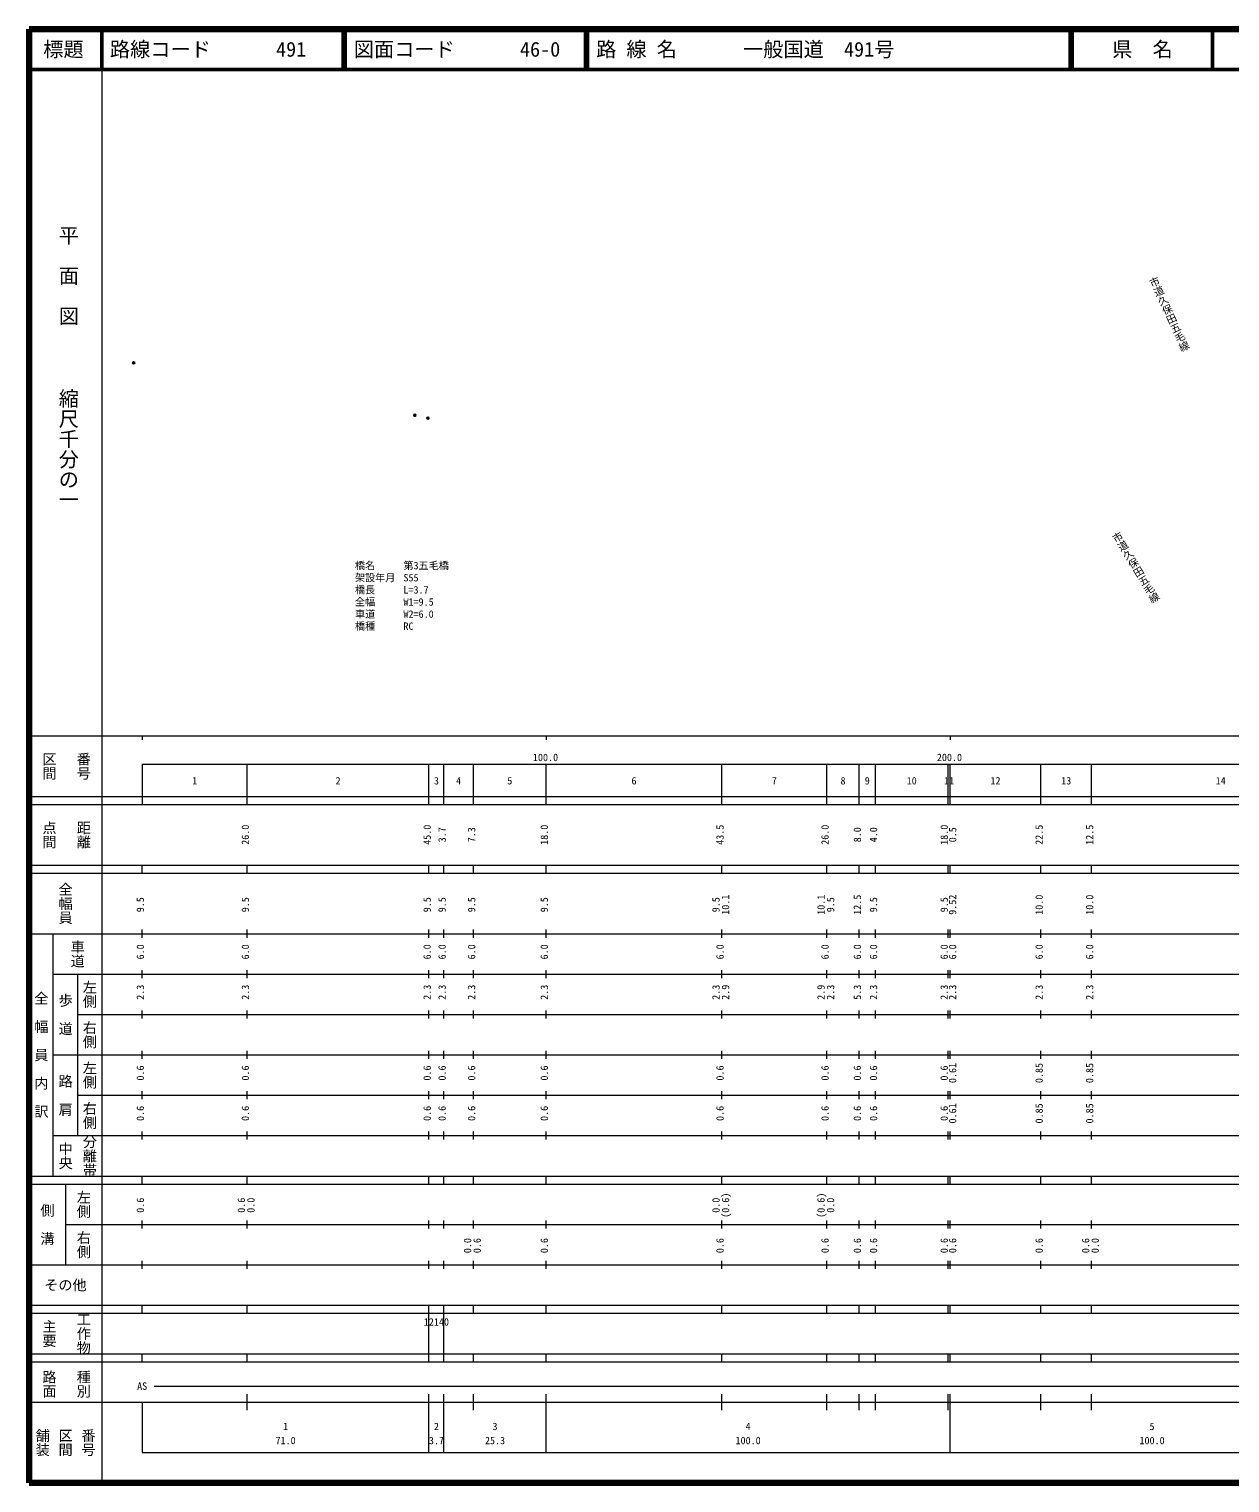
# Model space of a CAD drawing. Units: millimetres, scale not verified. Extents: x 40000 to 680000, y 20000 to 380000.
# Drawn here: x 40000 to 337277, y 20000 to 380000 of the extents above; entities that cross this region are included whole.
import ezdxf
from ezdxf.enums import TextEntityAlignment as Align

# ---------------------------------------------------------------- set-up
doc = ezdxf.new("R2010")
doc.units = ezdxf.units.MM
doc.header["$LTSCALE"] = 1000
doc.header["$PDMODE"] = 32
doc.header["$PDSIZE"] = 500
doc.linetypes.add('LONG_DASHED_DOTTED', pattern=[15.25, 12, -1.5, 0.25, -1.5])
for name, color, linetype, lineweight in [('M-BGD', 7, 'LONG_DASHED_DOTTED', 13), ('M-TTL', 2, 'Continuous', 140), ('M-TTL-BAND', 7, 'Continuous', 13), ('M-TTL-LINE', 7, 'Continuous', 50)]:
    doc.layers.add(name, color=color, linetype=linetype, lineweight=lineweight)
for name, color, linetype in [('M-OTRS', 6, 'Continuous'), ('M-STR-HTXT', 7, 'Continuous'), ('M-TTL-TXT', 7, 'Continuous')]:
    doc.layers.add(name, color=color, linetype=linetype)
doc.styles.add('@ＭＳ ゴシック', font='')
doc.styles.add('ＭＳ ゴシック', font='')
doc.styles.get('@ＭＳ ゴシック').set_extended_font_data('@MS Gothic')
doc.styles.get('ＭＳ ゴシック').set_extended_font_data('MS Gothic')

msp = doc.modelspace()

# ---------------------------------------------------------------- linework, layer by layer
at = {"layer": 'M-OTRS'}
for p in [(65890, 297340), (135501, 284360), (138751, 283677)]:
    msp.add_point(p, dxfattribs=at)
at = {"layer": 'M-TTL'}
for p, q in [((40000, 380000), (40000, 20000)), ((680000, 380000), (40000, 380000)), ((40000, 20000), (680000, 20000))]:
    msp.add_line(p, q, dxfattribs=at)
at = {"layer": 'M-TTL-BAND'}
for p, q in [((58000, 370000), (58000, 20000)), ((40000, 205000), (579000, 205000)), ((68000, 205000), (68000, 204000)), ((168000, 205000), (168000, 204000)), ((268000, 205000), (268000, 204000)), ((68000, 198000), (68000, 188000)), ((68000, 198000), (579000, 198000)), ((94000, 188000), (94000, 198000)), ((139000, 188000), (139000, 198000)), ((142700, 188000), (142700, 198000)), ((150000, 188000), (150000, 198000)), ((168000, 188000), (168000, 198000)), ((211500, 188000), (211500, 198000)), ((237500, 188000), (237500, 198000)), ((245500, 188000), (245500, 198000)), ((249500, 188000), (249500, 198000)), ((267500, 188000), (267500, 198000)), ((268000, 188000), (268000, 198000)), ((290500, 188000), (290500, 198000)), ((303000, 188000), (303000, 198000)), ((40000, 190000), (579000, 190000)), ((40000, 188000), (579000, 188000)), ((40000, 173000), (579000, 173000)), ((68000, 171000), (68000, 173000)), ((94000, 171000), (94000, 173000)), ((139000, 171000), (139000, 173000)), ((142700, 171000), (142700, 173000)), ((150000, 171000), (150000, 173000)), ((168000, 171000), (168000, 173000)), ((211500, 171000), (211500, 173000)), ((237500, 171000), (237500, 173000)), ((245500, 171000), (245500, 173000)), ((249500, 171000), (249500, 173000)), ((267500, 171000), (267500, 173000)), ((268000, 171000), (268000, 173000)), ((290500, 171000), (290500, 173000)), ((303000, 171000), (303000, 173000)), ((40000, 171000), (579000, 171000)), ((40000, 156000), (579000, 156000)), ((46000, 96000), (46000, 156000)), ((68000, 155000), (68000, 157000)), ((94000, 155000), (94000, 157000)), ((139000, 155000), (139000, 157000)), ((142700, 155000), (142700, 157000)), ((150000, 155000), (150000, 157000)), ((168000, 155000), (168000, 157000)), ((211500, 155000), (211500, 157000)), ((237500, 155000), (237500, 157000)), ((245500, 155000), (245500, 157000)), ((249500, 155000), (249500, 157000)), ((267500, 155000), (267500, 157000)), ((268000, 155000), (268000, 157000)), ((290500, 155000), (290500, 157000)), ((303000, 155000), (303000, 157000)), ((46000, 146000), (579000, 146000)), ((52000, 146000), (52000, 106000)), ((68000, 145000), (68000, 147000)), ((94000, 145000), (94000, 147000)), ((139000, 145000), (139000, 147000)), ((142700, 145000), (142700, 147000)), ((150000, 145000), (150000, 147000)), ((168000, 145000), (168000, 147000)), ((211500, 145000), (211500, 147000)), ((237500, 145000), (237500, 147000)), ((245500, 145000), (245500, 147000)), ((249500, 145000), (249500, 147000)), ((267500, 145000), (267500, 147000)), ((268000, 145000), (268000, 147000)), ((290500, 145000), (290500, 147000)), ((303000, 145000), (303000, 147000)), ((68000, 135000), (68000, 137000)), ((94000, 135000), (94000, 137000)), ((139000, 135000), (139000, 137000)), ((142700, 135000), (142700, 137000)), ((150000, 135000), (150000, 137000)), ((168000, 135000), (168000, 137000)), ((211500, 135000), (211500, 137000)), ((237500, 135000), (237500, 137000)), ((245500, 135000), (245500, 137000)), ((249500, 135000), (249500, 137000)), ((267500, 135000), (267500, 137000)), ((268000, 135000), (268000, 137000)), ((290500, 135000), (290500, 137000)), ((303000, 135000), (303000, 137000)), ((52000, 136000), (579000, 136000)), ((46000, 126000), (579000, 126000)), ((68000, 125000), (68000, 127000)), ((94000, 125000), (94000, 127000)), ((139000, 125000), (139000, 127000)), ((142700, 125000), (142700, 127000)), ((150000, 125000), (150000, 127000)), ((168000, 125000), (168000, 127000)), ((211500, 125000), (211500, 127000)), ((237500, 125000), (237500, 127000)), ((245500, 125000), (245500, 127000)), ((249500, 125000), (249500, 127000)), ((267500, 125000), (267500, 127000)), ((268000, 125000), (268000, 127000)), ((290500, 125000), (290500, 127000)), ((303000, 125000), (303000, 127000)), ((52000, 116000), (579000, 116000)), ((68000, 115000), (68000, 117000)), ((94000, 115000), (94000, 117000)), ((139000, 115000), (139000, 117000)), ((142700, 115000), (142700, 117000)), ((150000, 115000), (150000, 117000)), ((168000, 115000), (168000, 117000)), ((211500, 115000), (211500, 117000)), ((237500, 115000), (237500, 117000)), ((245500, 115000), (245500, 117000)), ((249500, 115000), (249500, 117000)), ((267500, 115000), (267500, 117000)), ((268000, 115000), (268000, 117000)), ((290500, 115000), (290500, 117000)), ((303000, 115000), (303000, 117000)), ((46000, 106000), (579000, 106000)), ((68000, 105000), (68000, 107000)), ((94000, 105000), (94000, 107000)), ((139000, 105000), (139000, 107000)), ((142700, 105000), (142700, 107000)), ((150000, 105000), (150000, 107000)), ((168000, 105000), (168000, 107000)), ((211500, 105000), (211500, 107000)), ((237500, 105000), (237500, 107000)), ((245500, 105000), (245500, 107000)), ((249500, 105000), (249500, 107000)), ((267500, 105000), (267500, 107000)), ((268000, 105000), (268000, 107000)), ((290500, 105000), (290500, 107000)), ((303000, 105000), (303000, 107000)), ((40000, 96000), (579000, 96000)), ((40000, 94000), (579000, 94000)), ((49000, 94000), (49000, 74000)), ((68000, 94000), (68000, 96000)), ((94000, 94000), (94000, 96000)), ((139000, 94000), (139000, 96000)), ((142700, 94000), (142700, 96000)), ((150000, 94000), (150000, 96000)), ((168000, 94000), (168000, 96000)), ((211500, 94000), (211500, 96000)), ((237500, 94000), (237500, 96000)), ((245500, 94000), (245500, 96000)), ((249500, 94000), (249500, 96000)), ((267500, 94000), (267500, 96000)), ((268000, 94000), (268000, 96000)), ((290500, 94000), (290500, 96000)), ((303000, 94000), (303000, 96000)), ((49000, 84000), (579000, 84000)), ((68000, 83000), (68000, 85000)), ((94000, 83000), (94000, 85000)), ((139000, 83000), (139000, 85000)), ((142700, 83000), (142700, 85000)), ((150000, 83000), (150000, 85000)), ((168000, 83000), (168000, 85000)), ((211500, 83000), (211500, 85000)), ((237500, 83000), (237500, 85000)), ((245500, 83000), (245500, 85000)), ((249500, 83000), (249500, 85000)), ((267500, 83000), (267500, 85000)), ((268000, 83000), (268000, 85000)), ((290500, 83000), (290500, 85000)), ((303000, 83000), (303000, 85000)), ((40000, 74000), (579000, 74000)), ((68000, 73000), (68000, 75000)), ((94000, 73000), (94000, 75000)), ((139000, 73000), (139000, 75000)), ((142700, 73000), (142700, 75000)), ((150000, 73000), (150000, 75000)), ((168000, 73000), (168000, 75000)), ((211500, 73000), (211500, 75000)), ((237500, 73000), (237500, 75000)), ((245500, 73000), (245500, 75000)), ((249500, 73000), (249500, 75000)), ((267500, 73000), (267500, 75000)), ((268000, 73000), (268000, 75000)), ((290500, 73000), (290500, 75000)), ((303000, 73000), (303000, 75000)), ((40000, 64000), (579000, 64000)), ((40000, 62000), (579000, 62000)), ((68000, 62000), (68000, 64000)), ((94000, 62000), (94000, 64000)), ((139000, 62000), (139000, 64000)), ((139000, 52000), (139000, 62000)), ((142700, 62000), (142700, 64000)), ((142700, 52000), (142700, 62000)), ((150000, 62000), (150000, 64000)), ((168000, 62000), (168000, 64000)), ((211500, 62000), (211500, 64000)), ((237500, 62000), (237500, 64000)), ((245500, 62000), (245500, 64000)), ((249500, 62000), (249500, 64000)), ((267500, 62000), (267500, 64000)), ((268000, 62000), (268000, 64000)), ((290500, 62000), (290500, 64000)), ((303000, 62000), (303000, 64000)), ((40000, 52000), (579000, 52000)), ((68000, 50000), (68000, 52000)), ((94000, 50000), (94000, 52000)), ((139000, 50000), (139000, 52000)), ((142700, 50000), (142700, 52000)), ((150000, 50000), (150000, 52000)), ((168000, 50000), (168000, 52000)), ((211500, 50000), (211500, 52000)), ((237500, 50000), (237500, 52000)), ((245500, 50000), (245500, 52000)), ((249500, 50000), (249500, 52000)), ((267500, 50000), (267500, 52000)), ((268000, 50000), (268000, 52000)), ((290500, 50000), (290500, 52000)), ((303000, 50000), (303000, 52000)), ((40000, 50000), (579000, 50000)), ((71000, 44000), (565000, 44000)), ((40000, 40000), (579000, 40000)), ((68000, 40000), (68000, 27500)), ((94000, 38000), (94000, 42000)), ((139000, 27500), (139000, 42000)), ((142700, 27500), (142700, 42000)), ((150000, 38000), (150000, 42000)), ((168000, 27500), (168000, 42000)), ((211500, 38000), (211500, 42000)), ((237500, 38000), (237500, 42000)), ((245500, 38000), (245500, 42000)), ((249500, 38000), (249500, 42000)), ((267500, 38000), (267500, 42000)), ((268000, 27500), (268000, 42000)), ((290500, 38000), (290500, 42000)), ((303000, 38000), (303000, 42000)), ((68000, 27500), (579000, 27500))]:
    msp.add_line(p, q, dxfattribs=at)
at = {"layer": 'M-TTL-LINE'}
for p, q in [((58000, 380000), (58000, 370000)), ((117750, 380000), (117750, 370000)), ((118250, 380000), (118250, 370000)), ((177750, 380000), (177750, 370000)), ((178250, 380000), (178250, 370000)), ((297750, 380000), (297750, 370000)), ((298250, 380000), (298250, 370000)), ((333000, 380000), (333000, 370000)), ((40000, 370000), (680000, 370000))]:
    msp.add_line(p, q, dxfattribs=at)

# ---------------------------------------------------------------- texts
at = {"layer": 'M-BGD', "style": '@ＭＳ ゴシック'}
for rotation, p in [(294.527, (325043, 299696)), (301.027, (317856, 237343))]:
    msp.add_text('市道久保田五毛線', height=1833, rotation=rotation, dxfattribs=at).set_placement(p, align=Align.BOTTOM_RIGHT)
at = {"layer": 'M-STR-HTXT', "style": 'ＭＳ ゴシック'}
for s, p in [('橋名', (120677, 245685)), ('架設年月', (120677, 242685)), ('第3五毛橋', (132677, 245685)), ('S55', (132677, 242685)), ('橋長', (120677, 239685)), ('L=3.7', (132677, 239685)), ('全幅', (120677, 236685)), ('W1=9.5', (132677, 236685)), ('車道', (120677, 233685)), ('W2=6.0', (132677, 233685)), ('橋種', (120677, 230685)), ('RC', (132677, 230685))]:
    msp.add_text(s, height=1833, dxfattribs=at).set_placement(p, align=Align.BOTTOM_LEFT)
at = {"layer": 'M-TTL-BAND', "style": '@ＭＳ ゴシック'}
for s, p in [('平  面  図', (49777, 306475)), ('縮尺千分の一', (49777, 261030))]:
    msp.add_text(s, height=3666, rotation=270, dxfattribs=at).set_placement(p, align=Align.MIDDLE_RIGHT)
for s, p in [('区間', (45000, 197500)), ('番号', (53500, 197500)), ('点間', (45000, 180500)), ('距離', (53500, 180500)), ('全幅員', (49000, 163500)), ('車道', (52000, 151000)), ('左側', (55000, 141000)), ('全\u3000幅\u3000員\u3000内\u3000訳', (43000, 126000)), ('歩\u3000道', (49000, 136000)), ('右側', (55000, 131000)), ('左側', (55000, 121000)), ('路\u3000肩', (49000, 116000)), ('右側', (55000, 111000)), ('分離帯', (55000, 101000)), ('中央', (49000, 101000)), ('左側', (53500, 89000)), ('側\u3000溝', (44500, 84000)), ('右側', (53500, 79000)), ('工作物', (53500, 57000)), ('主要', (45000, 57000)), ('路面', (45000, 44500)), ('種別', (53500, 44500)), ('舗装', (43333, 30000)), ('区間', (49000, 30000)), ('番号', (54667, 30000))]:
    msp.add_text(s, height=2566, rotation=270, dxfattribs=at).set_placement(p, align=Align.MIDDLE_CENTER)
at = {"layer": 'M-TTL-BAND', "style": 'ＭＳ ゴシック'}
for s, p in [('100.0', (167844, 198195)), ('200.0', (267844, 198195)), ('1', (81000, 192405)), ('2', (116500, 192405)), ('3', (140850, 192405)), ('4', (146350, 192405)), ('5', (159000, 192405)), ('6', (189750, 192405)), ('7', (224500, 192405)), ('8', (241500, 192405)), ('9', (247500, 192405)), ('10', (258500, 192405)), ('11', (267750, 192405)), ('12', (279250, 192405)), ('13', (296750, 192405)), ('14', (335000, 192405)), ('AS', (68000, 42500)), ('1', (103500, 32523)), ('2', (140850, 32523)), ('3', (155350, 32523)), ('4', (218000, 32523)), ('5', (318000, 32523)), ('71.0', (103500, 29033)), ('3.7', (140850, 29033)), ('25.3', (155350, 29033)), ('100.0', (218000, 29033)), ('100.0', (318000, 29033))]:
    msp.add_text(s, height=1833, dxfattribs=at).set_placement(p, align=Align.BOTTOM_CENTER)
for s, p in [('26.0', (95000, 180500)), ('45.0', (140000, 180500)), ('3.7', (143700, 180500)), ('7.3', (151000, 180500)), ('18.0', (169000, 180500)), ('43.5', (212500, 180500)), ('26.0', (238500, 180500)), ('8.0', (246500, 180500)), ('4.0', (250500, 180500)), ('18.0', (267993, 180500)), ('0.5', (270076, 180500)), ('22.5', (291500, 180500)), ('12.5', (304000, 180500)), ('9.5', (69000, 163174)), ('9.5', (95000, 163174)), ('9.5', (140000, 163174)), ('9.5', (143700, 163174)), ('9.5', (151000, 163174)), ('9.5', (169000, 163174)), ('9.5', (211500, 163174)), ('10.1', (213870, 163174)), ('10.1', (237500, 163174)), ('9.5', (239870, 163174)), ('12.5', (246500, 163174)), ('9.5', (250500, 163174)), ('9.5', (267993, 163174)), ('9.52', (270076, 163174)), ('10.0', (291500, 163174)), ('10.0', (304000, 163174)), ('6.0', (69000, 151500)), ('6.0', (95000, 151500)), ('6.0', (140000, 151500)), ('6.0', (143700, 151500)), ('6.0', (151000, 151500)), ('6.0', (169000, 151500)), ('6.0', (212500, 151500)), ('6.0', (238500, 151500)), ('6.0', (246500, 151500)), ('6.0', (250500, 151500)), ('6.0', (267993, 151500)), ('6.0', (270076, 151500)), ('6.0', (291500, 151500)), ('6.0', (304000, 151500)), ('2.3', (69000, 141500)), ('2.3', (95000, 141500)), ('2.3', (140000, 141500)), ('2.3', (143700, 141500)), ('2.3', (151000, 141500)), ('2.3', (169000, 141500)), ('2.3', (211500, 141500)), ('2.9', (213870, 141500)), ('2.9', (237500, 141500)), ('2.3', (239870, 141500)), ('5.3', (246500, 141500)), ('2.3', (250500, 141500)), ('2.3', (267993, 141500)), ('2.3', (270076, 141500)), ('2.3', (291500, 141500)), ('2.3', (304000, 141500)), ('0.6', (69000, 121500)), ('0.6', (95000, 121500)), ('0.6', (140000, 121500)), ('0.6', (143700, 121500)), ('0.6', (151000, 121500)), ('0.6', (169000, 121500)), ('0.6', (212500, 121500)), ('0.6', (238500, 121500)), ('0.6', (246500, 121500)), ('0.6', (250500, 121500)), ('0.6', (267993, 121500)), ('0.61', (270076, 121500)), ('0.85', (291500, 121500)), ('0.85', (304000, 121500)), ('0.6', (69000, 111500)), ('0.6', (95000, 111500)), ('0.6', (140000, 111500)), ('0.6', (143700, 111500)), ('0.6', (151000, 111500)), ('0.6', (169000, 111500)), ('0.6', (212500, 111500)), ('0.6', (238500, 111500)), ('0.6', (246500, 111500)), ('0.6', (250500, 111500)), ('0.6', (267993, 111500)), ('0.61', (270076, 111500)), ('0.85', (291500, 111500)), ('0.85', (304000, 111500)), ('0.6', (69000, 88764)), ('0.6', (94000, 88764)), ('0.0', (96370, 88764)), ('0.0', (211500, 88764)), ('(0.6)', (213870, 88764)), ('(0.6)', (237500, 88764)), ('0.0', (239870, 88764)), ('0.0', (150000, 78764)), ('0.6', (152370, 78764)), ('0.6', (169000, 78764)), ('0.6', (212500, 78764)), ('0.6', (238500, 78764)), ('0.6', (246500, 78764)), ('0.6', (250500, 78764)), ('0.6', (267993, 78764)), ('0.6', (270076, 78764)), ('0.6', (291500, 78764)), ('0.6', (303000, 78764)), ('0.0', (305370, 78764))]:
    msp.add_text(s, height=1833, rotation=90, dxfattribs=at).set_placement(p, align=Align.BOTTOM_CENTER)
msp.add_text('その他', height=2566, dxfattribs=at).set_placement((49000, 69000), align=Align.MIDDLE_CENTER)
msp.add_text('12140', height=1833, dxfattribs=at).set_placement((137725, 58405), align=Align.BOTTOM_LEFT)
at = {"layer": 'M-TTL-TXT', "style": 'ＭＳ ゴシック'}
for s, p in [('標題', (48500, 375000)), ('県\u3000名', (315625, 375000))]:
    msp.add_text(s, height=3666, dxfattribs=at).set_placement(p, align=Align.MIDDLE_CENTER)
for s, p in [('路線コード', (60000, 375000)), ('491', (101142, 375000)), ('図面コード', (120380, 375000)), ('46-0', (161521, 375000)), ('路 線 名', (180380, 375000)), ('一般国道\u3000491号', (216734, 375000))]:
    msp.add_text(s, height=3666, dxfattribs=at).set_placement(p, align=Align.MIDDLE_LEFT)

doc.saveas('drawing.dxf')
